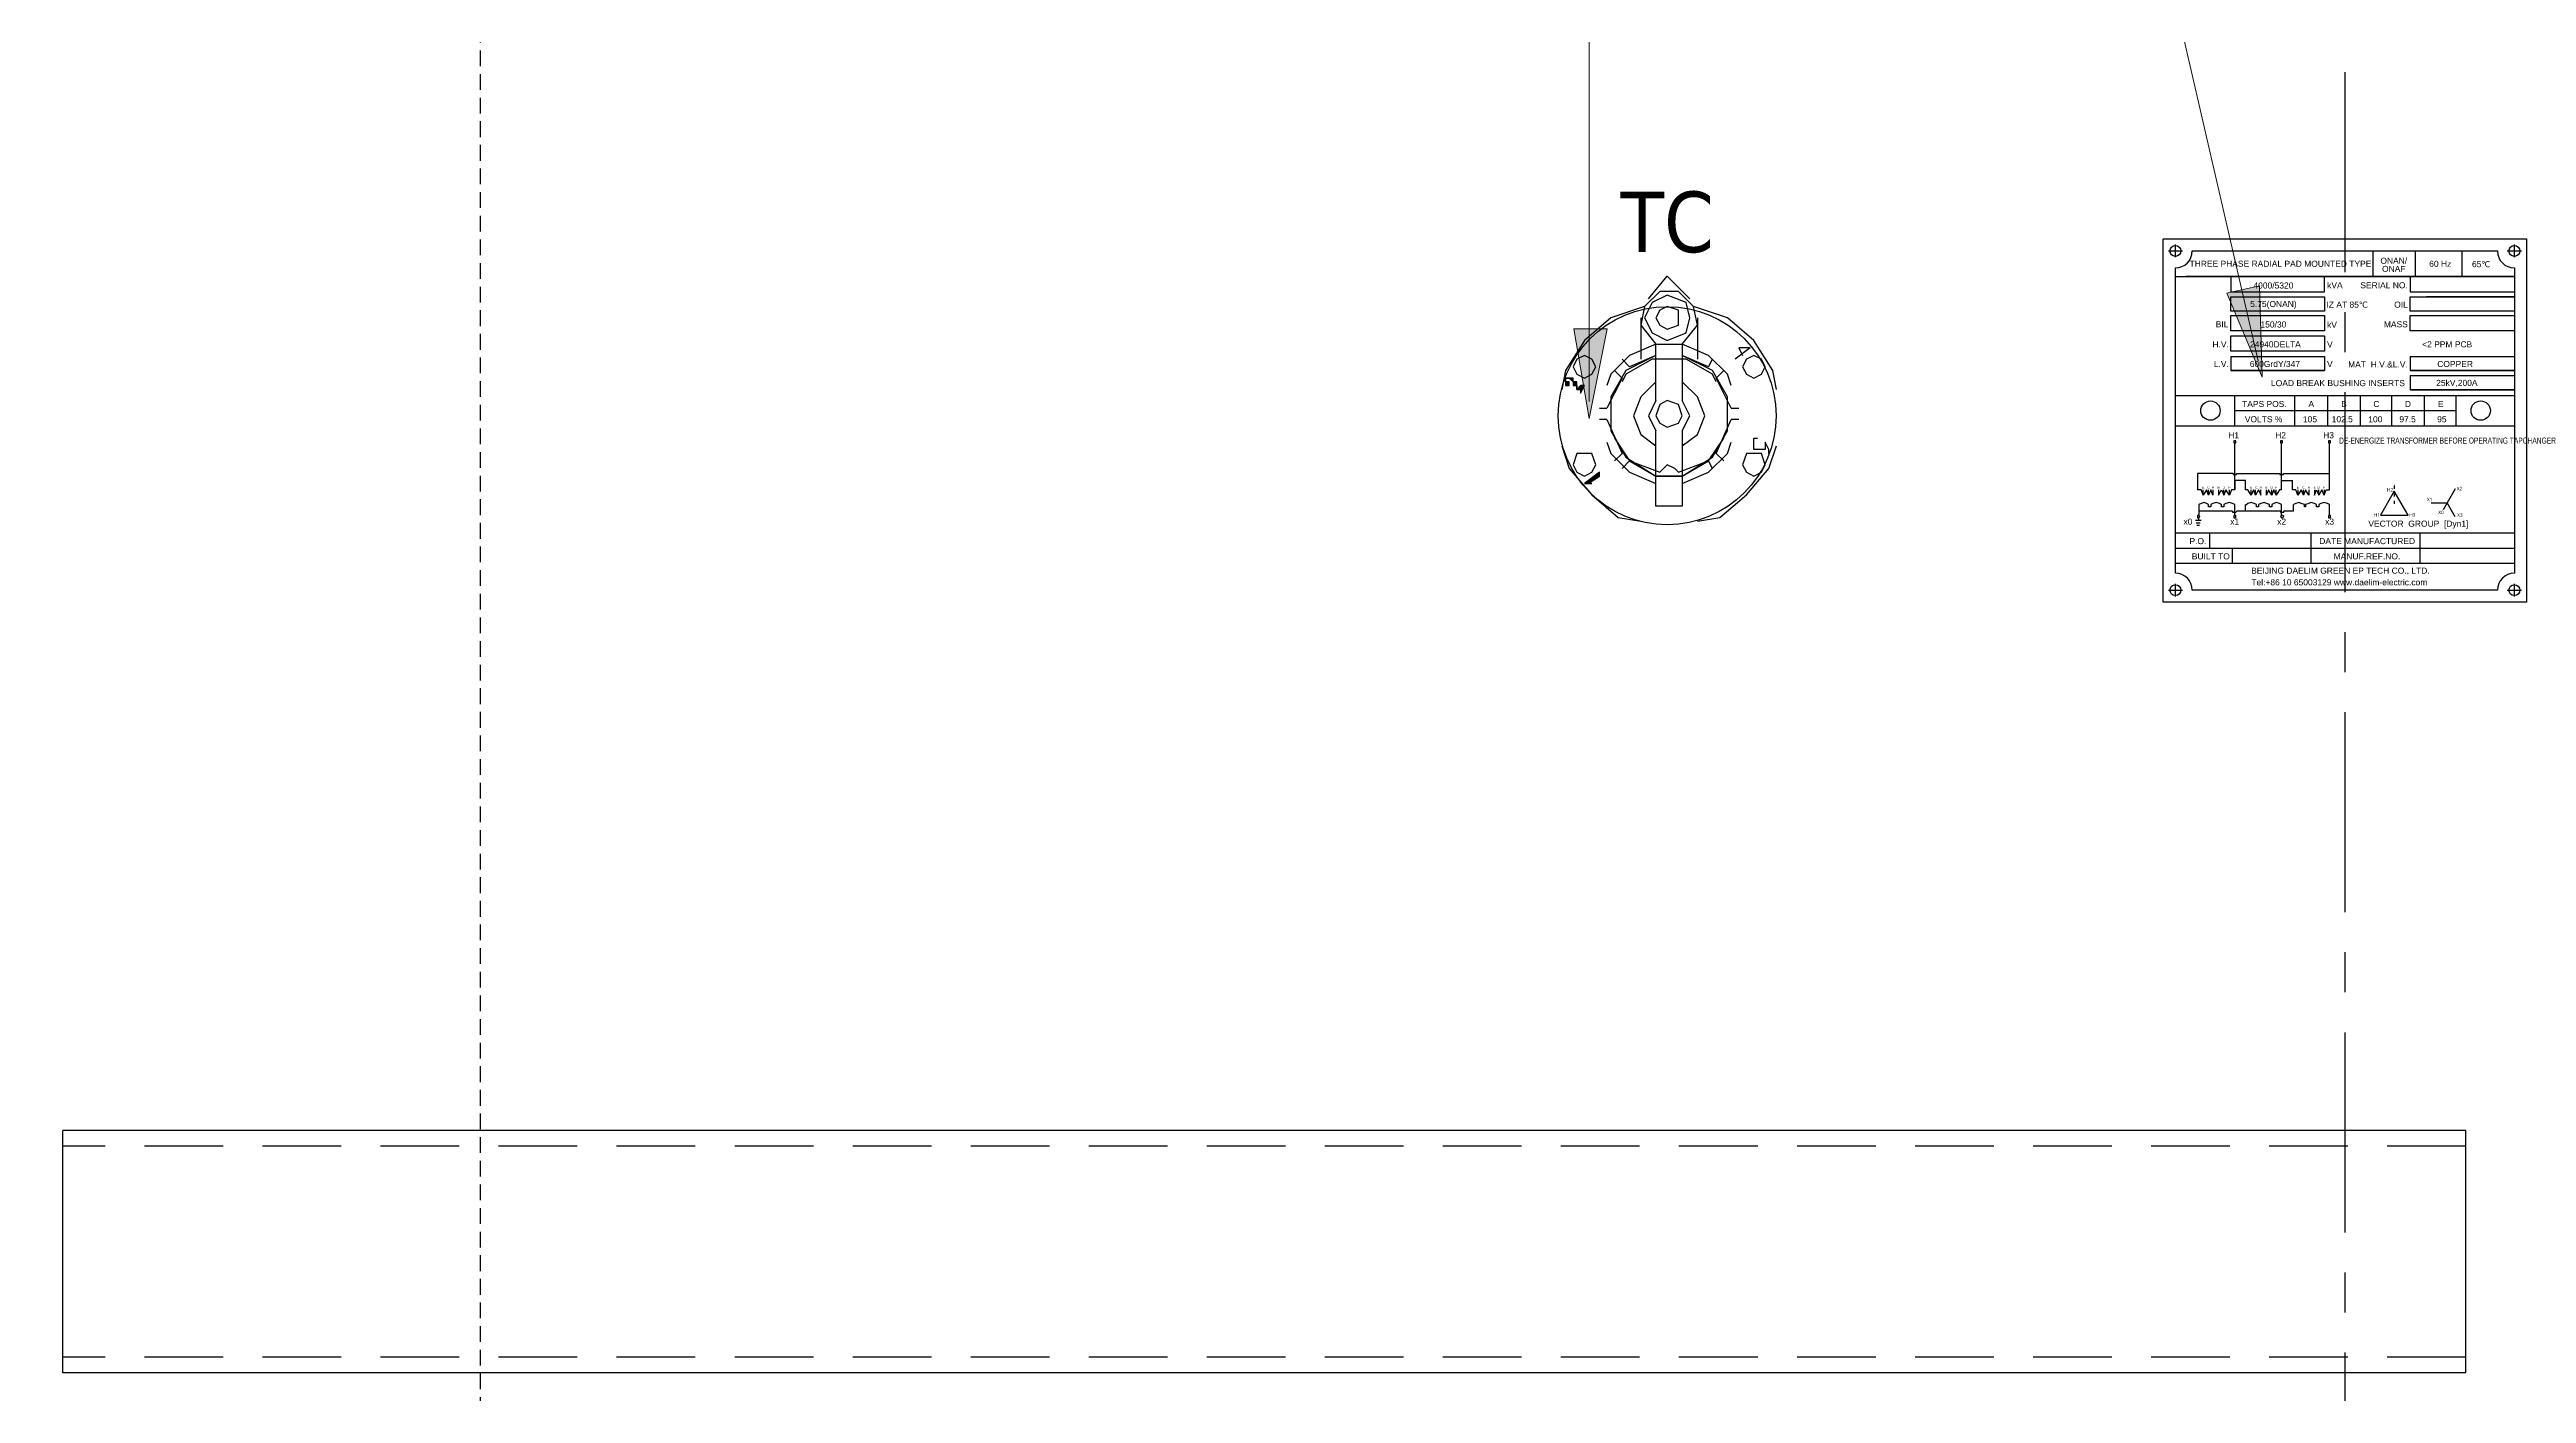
# Model space of a CAD drawing. Header units: millimetres. Extents: x 88585 to 99951, y -167251 to -159927.
# Drawn here: x 89869 to 90892, y -161996 to -161442 of the extents above; entities that cross this region are included whole.
import ezdxf
from ezdxf.enums import TextEntityAlignment as Align

# ---------------------------------------------------------------- set-up
doc = ezdxf.new("R2010")
doc.units = ezdxf.units.MM
doc.header["$LTSCALE"] = 13
for name, pattern in [('ACAD_ISO03W100', [1.18, 0.47, -0.71]), ('CENTER', [50.8, 31.75, -6.35, 6.35, -6.35]), ('CENTERX2', [101.6, 63.5, -12.7, 12.7, -12.7]), ('DASHED', [0.75, 0.5, -0.25])]:
    doc.linetypes.add(name, pattern=pattern)
for name, color, linetype in [('1', 4, 'Continuous'), ('2', 3, 'Continuous'), ('2细线层', 4, 'Continuous'), ('3中心线层', 1, 'CENTER'), ('4虚线层', 6, 'DASHED'), ('粗实线', 4, 'Continuous')]:
    doc.layers.add(name, color=color, linetype=linetype)
doc.layers.add('标注、文本', color=3, linetype='Continuous', lineweight=25)
doc.layers.add('铁心', color=3, linetype='Continuous', lineweight=0)
doc.styles.add('Arial_txtstyle_2.50_0_0', font='arial.ttf')
doc.styles.add('Note Text (ANSI)', font='arial.ttf')
doc.styles.get("Standard").update_dxf_attribs({"font": 'gbenor.shx', "bigfont": 'gbcbig.shx'})
doc.styles.add('Tahoma$001', font='tahoma.ttf', dxfattribs={"height": 2.159784})
doc.styles.add('宋体', font='msyh.ttf', dxfattribs={"width": 0.6})
doc.dimstyles.new('1-15', dxfattribs={"dimscale": 14, "dimtxt": 3.5, "dimasz": 2, "dimexe": 1.5, "dimexo": 0.5, "dimgap": 0.5, "dimtad": 1, "dimtoh": 1, "dimdec": 1, "dimdsep": 46, "dimtxsty": 'Standard', "dimcen": 2.5, "dimclrd": 3, "dimclre": 3, "dimclrt": 3, "dimadec": 0, "dimazin": 2, "dimtfac": 1, "dimtdec": 1, "dimtmove": 0, "dimatfit": 2, "dimfxl": 1, "dimarcsym": 0})

# ---------------------------------------------------------------- blocks, each defined once
blk = doc.blocks.new('A$C6E1F5008')
at = {"layer": '2'}
blk.add_lwpolyline([(11.5, 15.8), (5.8, 5.9), (17.3, 5.9)], close=True, dxfattribs=at)
for points in [[(11.5, 18.7, 0, 0.4, 0), (11.5, 17.9, 0.4, 0.4, 0)], [(11.5, 15.8, 0, 0.4, 0), (11.9, 15.2, 0.4, 0.4, 0)], [(26.7, 11, 0, 0.4, 0), (27.5, 11, 0.4, 0.4, 0)], [(36.7, 16.7, 0, 0.4, 0), (36.3, 16, 0.4, 0.4, 0)], [(5.8, 5.9, 0, 0.4, 0), (6.2, 6.5, 0.4, 0.4, 0)], [(17.3, 5.9, 0, 0.4, 0), (16.5, 5.9, 0.4, 0.4, 0)], [(36.7, 5.2, 0, 0.4, 0), (36.3, 5.9, 0.4, 0.4, 0)]]:
    blk.add_lwpolyline(points, format="xyseb", dxfattribs=at)
at = {"layer": '2', "linetype": 'ACAD_ISO03W100', "ltscale": 0.2}
blk.add_lwpolyline([(11.5, 17.9), (11.5, 9.2)], dxfattribs=at)
at = {"layer": '2'}
for points in [[(26.7, 11), (33.4, 11)], [(36.7, 16.7), (31.7, 8.1)], [(36.7, 5.2), (33.4, 11)]]:
    blk.add_lwpolyline(points, dxfattribs=at)
for s, height, style, p in [('H2', 1.44, '宋体', (8.5, 15.6)), ('X1', 1.44, '宋体', (25, 11.6)), ('X2', 1.44, '宋体', (37.3, 16.1)), ('VECTOR  GROUP  [Dyn1]', 2.5, 'Note Text (ANSI)', (0.8, 1.1)), ('H1', 1.44, '宋体', (3.1, 5.2)), ('H3', 1.44, '宋体', (17.7, 5.2)), ('X0', 1.44, '宋体', (29.7, 6.3)), ('X3', 1.44, '宋体', (37.5, 5.2))]:
    blk.add_text(s, height=height, dxfattribs=dict(at, style=style)).set_placement(p)
blk = doc.blocks.new('A$C28642F84')
at = {"layer": '2', "linetype": 'Continuous'}
for p, q in [((102, 118.3), (145, 118.3)), ((102, 112), (102, 118.3)), ((145, 112), (102, 112)), ((102, 101.5), (145, 101.5)), ((145, 95.6), (102, 95.6)), ((102, 95.6), (145, 95.6)), ((102, 93.6), (145, 93.6)), ((145, 87.7), (102, 87.7)), ((102, 87.7), (145, 87.7)), ((28.9, 53.2), (28.9, 52.8)), ((28.9, 52.8), (30.2, 52.8)), ((30.2, 52.8), (30.2, 53.2)), ((48.2, 53.2), (48.2, 52.8)), ((48.2, 52.8), (49.6, 52.8)), ((49.6, 52.8), (49.6, 53.2)), ((34, 46.4), (34, 50.2)), ((48.9, 50.2), (53.4, 50.2)), ((53.4, 46.4), (53.4, 50.2))]:
    blk.add_line(p, q, dxfattribs=at)
at = {"layer": '2'}
for p, q in [((102, 101.5), (102, 95.6)), ((102, 93.6), (102, 87.7)), ((28.9, 53.2), (14.2, 53.2)), ((30.2, 53.2), (48.2, 53.2)), ((49.6, 53.2), (68.7, 53.2))]:
    blk.add_line(p, q, dxfattribs=at)
at = {"layer": '2', "linetype": 'Continuous'}
for points in [[(86.6, 145), (86.6, 134.4)], [(104, 145), (104, 134.4)], [(123.3, 145), (123.3, 134.4)], [(5, 134.4), (145, 134.4), (9.3, 134.4)], [(27.9, 134.4), (27.9, 128.1), (66.6, 128.1), (66.6, 134.4)], [(102, 134.4), (102, 128.1), (145, 128.1)], [(66.6, 120.1), (27.9, 120.1), (27.9, 126), (66.6, 126), (66.6, 120.1)], [(145, 120.1), (102, 120.1), (102, 126), (145, 126)], [(108.7, 126), (145, 126)], [(145, 126), (108.7, 126)], [(27.9, 112), (27.9, 118.3), (66.6, 118.3), (66.6, 112), (27.9, 112)], [(27.9, 103.7), (27.9, 110), (66.6, 110), (66.6, 103.7), (27.9, 103.7), (27.9, 103.7)], [(27.9, 101.5), (66.6, 101.5), (66.6, 95.6), (27.9, 95.6)], [(27.9, 95.6), (66.6, 95.6)], [(5, 85.4), (145, 85.4)], [(29.5, 72.8), (29.5, 85.4)], [(54.3, 72.8), (54.3, 85.4)], [(67.8, 85.4), (67.8, 72.8)], [(81.3, 85.4), (81.3, 72.8)], [(94.3, 85.4), (94.3, 72.8)], [(107.8, 85.4), (107.8, 72.8)], [(120.9, 85.4), (120.9, 72.8)], [(5, 72.8), (145, 72.8)], [(29.5, 79.1), (120.9, 79.1)], [(30, 66.2), (30, 66.6), (29.5, 66.6), (29.1, 66.6), (29.1, 66.2), (29.1, 65.8), (29.5, 65.8), (30, 65.8), (30, 66.2)], [(29.5, 46.4), (29.5, 65.8)], [(49.3, 66.2), (49.3, 66.6), (48.9, 66.6), (48.4, 66.6), (48.4, 66.2), (48.4, 65.8), (48.9, 65.8), (49.3, 65.8), (49.3, 66.2)], [(48.9, 46.4), (48.9, 65.8)], [(69.1, 66.2), (69.1, 66.6), (68.7, 66.6), (68.2, 66.6), (68.2, 66.2), (68.2, 65.8), (68.7, 65.8), (69.1, 65.8), (69.1, 66.2)], [(68.7, 46.4), (68.7, 65.8)], [(14.2, 53.2), (14.2, 46.4)], [(18.7, 44.2), (17.8, 46.4), (16.5, 44.2), (15.6, 46.4), (14.2, 46.4)], [(18.7, 40.3), (17.8, 40.8), (16.9, 41.2), (15.6, 40.8), (14.7, 40.3)], [(16.5, 44.2), (16.5, 46.4)], [(20.5, 46.4), (20.5, 44.2), (19.6, 46.4), (18.7, 44.2), (18.7, 46.4)], [(24.1, 40.3), (23.2, 40.8), (21.9, 41.2), (20.5, 40.8), (19.6, 40.3)], [(22.8, 46.4), (22.8, 44.2), (24.1, 46.4), (25, 44.2), (25, 46.4)], [(25.9, 46.4), (25, 44.2)], [(29.5, 40.3), (28.6, 40.8), (27.3, 41.2), (25.9, 40.8), (25, 40.3)], [(27.3, 44.2), (25.9, 46.4)], [(29.5, 46.4), (28.2, 46.4), (27.3, 44.2), (27.3, 46.4)], [(29.5, 46.4), (29.5, 50.5), (29.5, 46.4)], [(34, 50.2), (29.5, 50.2)], [(36.3, 44.2), (34.9, 46.4), (34, 46.4)], [(38.5, 40.3), (37.6, 40.8), (36.3, 41.2), (34.9, 40.8), (34, 39.9)], [(39.4, 46.4), (38.1, 44.2), (37.2, 46.4), (36.3, 44.2), (36.3, 46.4)], [(38.1, 44.2), (38.1, 46.4)], [(39.4, 46.4), (40.3, 44.2)], [(43.9, 40.3), (42.6, 40.8), (41.7, 41.2), (40.3, 40.8), (39.4, 40.3)], [(40.3, 44.2), (40.3, 46.4)], [(48.9, 46.4), (48, 46.4), (46.6, 44.2), (45.7, 46.4), (44.8, 44.2), (43.5, 46.4), (42.6, 44.2), (42.6, 46.4)], [(44.8, 44.2), (44.8, 46.4)], [(48.9, 40.3), (48, 40.8), (46.6, 41.2), (45.7, 40.8), (44.8, 40.3)], [(46.6, 44.2), (46.6, 46.4)], [(55.6, 46.4), (55.6, 44.2), (54.7, 46.4), (53.4, 46.4)], [(58.3, 40.3), (57, 40.8), (56.1, 41.2), (54.7, 40.8), (53.8, 40.3)], [(60.1, 46.4), (60.1, 44.2), (58.8, 46.4), (57.9, 44.2), (57, 46.4), (55.6, 44.2)], [(57.9, 44.2), (57.9, 46.4)], [(63.3, 40.3), (62.4, 40.8), (61, 41.2), (60.1, 40.8), (58.8, 40.3)], [(62.4, 46.4), (62.4, 44.2), (63.3, 46.4), (64.2, 44.2), (64.2, 46.4)], [(65.5, 46.4), (64.2, 44.2)], [(68.7, 40.3), (67.8, 40.8), (66.4, 41.2), (65.1, 40.8), (64.2, 40.3)], [(66.4, 46.4), (66.4, 44.2), (65.5, 46.4)], [(66.4, 44.2), (67.3, 46.4), (68.7, 46.4)], [(15.1, 35.4), (14.7, 35.8), (14.7, 35.8), (14.2, 35.8), (14.2, 35.4), (14.2, 34.9), (14.7, 34.9), (14.7, 34.9), (15.1, 35.4)], [(14.7, 40.3), (14.7, 35.8)], [(28.6, 37.6), (14.7, 37.6)], [(18.7, 39.4), (18.7, 40.3)], [(19.6, 39.4), (18.7, 39.4)], [(19.6, 40.3), (19.6, 39.4)], [(24.1, 39.4), (24.1, 40.3)], [(25, 39.4), (24.1, 39.4)], [(25, 40.3), (25, 39.4)], [(28.6, 37.6), (28.6, 37.2), (29.5, 37.2), (30, 37.2), (30.4, 37.6)], [(30, 35.4), (30, 35.8), (29.5, 35.8), (29.1, 35.8), (29.1, 35.4), (29.1, 34.9), (29.5, 34.9), (30, 34.9), (30, 35.4)], [(29.5, 35.8), (29.5, 40.3)], [(48.4, 37.6), (30.4, 37.6)], [(34, 37.6), (34, 40.3)], [(38.5, 39.4), (38.5, 40.3)], [(39.4, 39.4), (38.5, 39.4)], [(39.4, 40.3), (39.4, 39.4)], [(43.9, 39.4), (43.9, 40.3)], [(44.8, 39.4), (43.9, 39.4)], [(44.8, 40.3), (44.8, 39.4)], [(48.4, 37.6), (48.4, 37.2), (48.9, 37.2), (49.8, 37.2), (49.8, 37.6)], [(49.8, 35.4), (49.3, 35.8), (48.9, 35.8), (48.9, 35.8), (48.4, 35.4), (48.9, 34.9), (48.9, 34.9), (49.3, 34.9), (49.8, 35.4)], [(48.9, 35.8), (48.9, 40.3)], [(48.9, 40.3), (48.9, 40.3)], [(53.8, 37.6), (49.8, 37.6)], [(53.8, 37.6), (53.8, 40.3)], [(58.3, 39.4), (58.3, 40.3)], [(58.8, 39.4), (58.3, 39.4)], [(58.8, 40.3), (58.8, 39.4)], [(63.3, 39.4), (63.3, 40.3)], [(64.2, 39.4), (63.3, 39.4)], [(64.2, 40.3), (64.2, 39.4)], [(69.1, 35.4), (69.1, 35.8), (68.7, 35.8), (68.2, 35.8), (68.2, 35.4), (68.2, 34.9), (68.7, 34.9), (69.1, 34.9), (69.1, 35.4)], [(68.7, 35.8), (68.7, 40.3)], [(68.7, 40.3), (68.7, 40.3)], [(5, 28.6), (145, 28.6)], [(5, 22.4), (145, 22.4)], [(19.2, 22.4), (19.2, 28.6)], [(28.6, 16.1), (28.6, 22.4)], [(61, 28.6), (61, 22.4)], [(61, 22.4), (61, 16.1)], [(106, 28.6), (106, 16.1)], [(5, 16.1), (145, 16.1)]]:
    blk.add_lwpolyline(points, dxfattribs=at)
at = {"layer": '2'}
for centre in [(19.5, 79.1), (131.1, 79.1)]:
    blk.add_circle(centre, 4, dxfattribs=at)
at = {"layer": '3中心线层'}
for p, q in [((2.1, 145), (7.9, 145)), ((2.5, 145), (7.5, 145)), ((5, 142.4), (5, 147.6)), ((142.1, 145), (147.9, 145)), ((142.4, 145), (147.5, 145)), ((145, 142.4), (145, 147.6)), ((2.1, 5), (7.9, 5)), ((2.4, 5), (7.5, 5)), ((5, 2.4), (5, 7.6)), ((142.1, 5), (147.9, 5)), ((142.4, 5), (147.5, 5)), ((145, 2.4), (145, 7.6))]:
    blk.add_line(p, q, dxfattribs=at)
at = {"layer": '标注、文本'}
for p, q in [((27.9, 101.5), (27.9, 95.6)), ((15.7, 33.7), (13.3, 33.7)), ((15.2, 32.7), (13.6, 32.7)), ((15, 31.7), (13.9, 31.7)), ((14.5, 34.9), (14.5, 33.7))]:
    blk.add_line(p, q, dxfattribs=at)
at = {"layer": '粗实线'}
blk.add_lwpolyline([(0, 150), (150, 150), (150, 0), (0, 0)], close=True, dxfattribs=at)
for points in [[(12, 145), (138, 145)], [(5, 12), (5, 138)], [(145, 138), (145, 12)], [(138, 5), (12, 5)]]:
    blk.add_lwpolyline(points, dxfattribs=at)
for centre in [(5, 145), (145, 145), (5, 5), (145, 5)]:
    blk.add_circle(centre, 2.25, dxfattribs=at)
for centre, start, end in [((5, 145), 270, 0), ((145, 145), 180, 270), ((5, 5), 0, 90), ((145, 5), 90, 180)]:
    blk.add_arc(centre, 7, start, end, dxfattribs=at)
at = {"layer": '标注、文本'}
blk.add_blockref('A$C6E1F5008', (83.9, 30.1), dxfattribs=at)
at = {"layer": '2', "style": 'Note Text (ANSI)'}
for s, height, p in [('THREE PHASE RADIAL PAD MOUNTED TYPE', 2.5, (48.4, 139.7)), ('ONAN/', 2.5, (95.2, 141)), ('ONAF', 2.5, (95.2, 137.6)), ('60 Hz', 2.5, (114.4, 139.7)), ('5.75(ONAN)', 2.5, (45.5, 122.8)), ('4000/5320', 2.5, (45.5, 130.8)), ('150/30', 2.5, (45.5, 114.7)), ('kV', 2.5, (69.7, 114.6)), ('V', 2.5, (68.8, 106.4)), ('V', 2.5, (68.8, 98.3)), ('E', 1, (16.5, 47.4)), ('C', 1, (18.7, 47.4)), ('A', 1, (20.5, 47.4)), ('B', 1, (22.8, 47.4)), ('D', 1, (25, 47.4)), ('F', 1, (27.3, 47.4)), ('E', 1, (36.3, 47.4)), ('C', 1, (38.5, 47.4)), ('A', 1, (40.3, 47.4)), ('B', 1, (42.6, 47.4)), ('D', 1, (44.8, 47.4)), ('F', 1, (46.6, 47.4)), ('E', 1, (55.6, 47.4)), ('C', 1, (57.9, 47.4)), ('A', 1, (60.1, 47.4)), ('B', 1, (62.4, 47.4)), ('D', 1, (64.2, 47.4)), ('F', 1, (66.4, 47.4)), ('x0', 2.5, (10.2, 33.3)), ('x1', 2.5, (29.5, 33.3)), ('x2', 2.5, (48.9, 33.3)), ('x3', 2.5, (68.7, 33.3))]:
    blk.add_text(s, height=height, dxfattribs=at).set_placement(p, align=Align.MIDDLE)
for s, p in [('65℃', (127.5, 138.3)), ('BEIJING DAELIM GREEN EP TECH CO., LTD. ', (36.3, 11.8)), (' Tel:+86 10 65003129 www.daelim-electric.com', (35.4, 7))]:
    blk.add_text(s, height=2.5, dxfattribs=at).set_placement(p)
for s, p in [('IZ AT 85℃', (84.5, 121.6)), ('kVA', (74.1, 129.6)), ('SERIAL NO.', (101, 129.6)), ('OIL', (101, 121.6)), ('BIL', (26.9, 113.5)), ('MASS', (101, 113.5)), ('H.V.', (27.1, 105.2)), ('24940DELTA', (56.8, 105.2)), ('<2 PPM PCB', (127.6, 105.2)), ('L.V.', (27.1, 97.1)), ('600GrdY/347', (56.5, 97.1)), ('MAT  H.V.&L.V.', (101, 96.9)), ('TAPS POS.', (51, 80.6)), ('LOAD BREAK BUSHING INSERTS', (99.8, 89.2)), ('A', (62.3, 80.6)), ('B', (75.8, 80.6)), ('C', (89.3, 80.6)), ('D', (102.3, 80.6)), ('E', (115.8, 80.6)), ('VOLTS %%%', (49.2, 74.3)), ('105', (63.5, 74.3)), ('102.5', (78.3, 74.3)), ('100', (90.5, 74.3)), ('97.5', (104.3, 74.3)), ('95', (117, 74.3)), ('H1', (31.3, 67.7)), ('H2', (50.7, 67.7)), ('H3', (70.5, 67.7))]:
    blk.add_text(s, height=2.5, dxfattribs=at).set_placement(p, align=Align.RIGHT)
at = {"layer": '2', "linetype": 'Continuous'}
for s, style, p in [('COPPER', 'Arial_txtstyle_2.50_0_0', (127.9, 97.1)), ('25kV,200A', 'Arial_txtstyle_2.50_0_0', (129.8, 89.3)), ('P.O.', 'Note Text (ANSI)', (17.8, 24)), ('DATE MANUFACTURED', 'Arial_txtstyle_2.50_0_0', (104, 24)), ('BUILT TO', 'Arial_txtstyle_2.50_0_0', (27.5, 17.7)), ('MANUF.REF.NO.', 'Note Text (ANSI)', (97.9, 17.7))]:
    blk.add_text(s, height=2.5, dxfattribs=dict(at, style=style)).set_placement(p, align=Align.RIGHT)
at = {"layer": '2', "style": 'Note Text (ANSI)', "width": 0.63}
blk.add_text('DE-ENERGIZE TRANSFORMER BEFORE OPERATING TAPCHANGER', height=2.5, dxfattribs=at).set_placement((72.6, 65.5))
blk = doc.blocks.new('A$C0AD52951')
at = {"layer": '粗实线'}
h = blk.add_hatch(color=256, dxfattribs=at)
h.dxf.hatch_style = 2
h.paths.add_polyline_path([(2.19, 41.7), (1.1, 41.7), (2.19, 41.7), (3.29, 40.6), (3.29, 39.5), (4.39, 39.5), (4.39, 38.4), (5.49, 38.4), (5.49, 37.31), (6.58, 39.5), (5.49, 39.5), (4.39, 38.4), (4.39, 39.5), (4.39, 40.6), (3.29, 40.6), (3.29, 41.7)])
h = blk.add_hatch(color=256, dxfattribs=at)
h.dxf.hatch_style = 2
h.paths.add_polyline_path([(1.1, 41.7), (1.1, 40.6), (1.1, 39.5), (2.19, 39.5), (2.19, 40.6), (1.1, 40.6), (1.1, 41.7), (2.19, 41.7)])
h = blk.add_hatch(color=256, dxfattribs=at)
h.dxf.hatch_style = 2
h.paths.add_polyline_path([(6.58, 10.97), (7.68, 10.97), (10.97, 13.17), (10.97, 14.26)])
for points in [[(35.11, 51.57), (39.5, 57.06), (38.4, 62.54), (34.02, 66.93), (28.53, 66.93), (24.14, 62.54), (23.04, 57.06), (27.43, 51.57)], [(25.24, 64.74), (30.72, 71.32), (37.31, 64.74)], [(24.14, 62.54), (14.26, 59.25), (6.58, 52.67), (1.1, 43.89), (0, 38.4)], [(23.04, 59.25), (23.04, 47.18)], [(62.54, 38.4), (61.45, 43.89), (55.96, 52.67), (48.28, 59.25), (38.4, 62.54)], [(39.5, 59.25), (39.5, 47.18)], [(27.43, 51.57), (19.75, 48.28), (14.26, 42.79), (13.17, 39.5)], [(27.43, 35.11), (27.43, 51.57), (35.11, 51.57), (35.11, 35.11)], [(49.38, 39.5), (48.28, 42.79), (42.79, 48.28), (35.11, 51.57)], [(27.43, 48.28), (18.65, 43.89), (14.26, 36.21), (14.26, 26.33), (18.65, 18.65), (27.43, 13.17), (35.11, 13.17), (35.11, 4.39), (27.43, 4.39), (27.43, 13.17)], [(44.99, 40.6), (43.89, 42.79), (36.21, 47.18), (26.33, 47.18), (18.65, 42.79), (17.56, 40.6)], [(35.11, 13.17), (43.89, 18.65), (48.28, 26.33), (48.28, 36.21), (43.89, 43.89), (35.11, 48.28)], [(54.86, 50.47), (50.47, 47.18)], [(54.86, 50.47), (51.57, 50.47), (52.67, 48.28)], [(27.43, 40.6), (23.04, 36.21), (20.85, 30.72), (23.04, 25.24), (27.43, 21.95)], [(35.11, 21.95), (39.5, 25.24), (41.7, 30.72), (39.5, 36.21), (35.11, 40.6)], [(27.43, 35.11), (25.24, 30.72), (27.43, 26.33)], [(35.11, 26.33), (37.31, 30.72), (35.11, 35.11)], [(0, 21.95), (2.19, 15.36), (8.78, 7.68), (16.46, 1.1), (23.04, 0)], [(13.17, 23.04), (14.26, 19.75), (19.75, 14.26), (27.43, 10.97)], [(15.36, 24.14), (19.75, 17.56), (28.53, 14.26)], [(35.11, 26.33), (35.11, 13.17), (27.43, 13.17), (27.43, 26.33)], [(34.02, 14.26), (42.79, 17.56), (47.18, 24.14)], [(35.11, 10.97), (42.79, 14.26), (48.28, 19.75), (49.38, 23.04)], [(39.5, 0), (46.09, 1.1), (53.77, 7.68), (60.35, 15.36), (62.54, 21.95)], [(60.35, 19.75), (60.35, 20.85), (59.25, 23.04), (59.25, 21.95), (59.25, 20.85), (58.16, 20.85), (57.06, 20.85), (55.96, 20.85), (55.96, 21.95), (55.96, 23.04), (55.96, 24.14), (57.06, 24.14)], [(34.02, 14.26), (32.92, 15.36), (30.72, 16.46), (29.63, 15.36), (28.53, 14.26)], [(34.02, 14.26), (32.92, 15.36), (30.72, 16.46), (29.63, 15.36), (28.53, 14.26)]]:
    blk.add_lwpolyline(points, dxfattribs=at)
for points in [[(37.31, 59.25), (36.21, 63.64), (30.72, 65.84), (26.33, 63.64), (24.14, 59.25), (26.33, 54.86), (30.72, 52.67), (36.21, 54.86)], [(34.02, 59.25), (34.02, 61.45), (30.72, 62.54), (28.53, 61.45), (27.43, 59.25), (28.53, 57.06), (30.72, 55.96), (34.02, 57.06)], [(9.88, 44.99), (8.78, 47.18), (6.58, 48.28), (4.39, 47.18), (3.29, 44.99), (4.39, 42.79), (6.58, 41.7), (8.78, 42.79)], [(59.25, 44.99), (58.16, 47.18), (55.96, 48.28), (53.77, 47.18), (52.67, 44.99), (53.77, 42.79), (55.96, 41.7), (58.16, 42.79)], [(2.19, 41.7), (1.1, 41.7), (2.19, 41.7), (3.29, 40.6), (3.29, 39.5), (4.39, 39.5), (4.39, 38.4), (5.49, 38.4), (5.49, 37.31), (6.58, 39.5), (5.49, 39.5), (4.39, 38.4), (4.39, 39.5), (4.39, 40.6), (3.29, 40.6), (3.29, 41.7)], [(1.1, 41.7), (1.1, 40.6), (1.1, 39.5), (2.19, 39.5), (2.19, 40.6), (1.1, 40.6), (1.1, 41.7), (2.19, 41.7)], [(35.11, 30.72), (34.02, 34.02), (30.72, 35.11), (28.53, 34.02), (27.43, 30.72), (28.53, 28.53), (30.72, 27.43), (34.02, 28.53)], [(9.88, 16.46), (8.78, 19.75), (6.58, 19.75), (4.39, 19.75), (3.29, 16.46), (4.39, 14.26), (6.58, 13.17), (8.78, 14.26)], [(59.25, 16.46), (58.16, 19.75), (55.96, 19.75), (53.77, 19.75), (52.67, 16.46), (53.77, 14.26), (55.96, 13.17), (58.16, 14.26)], [(6.58, 10.97), (7.68, 10.97), (10.97, 13.17), (10.97, 14.26)], [(7.68, 10.97), (8.78, 10.97)]]:
    blk.add_lwpolyline(points, close=True, dxfattribs=at)
for points in [[(17.56, 41.7), (17.56, 41.7), (15.36, 43.89), (15.36, 43.89)], [(17.56, 47.18), (17.56, 47.18), (19.75, 44.99), (19.75, 44.99)], [(27.43, 48.28), (27.43, 48.28), (19.75, 44.99), (19.75, 44.99)], [(42.79, 44.99), (42.79, 44.99), (35.11, 48.28), (35.11, 48.28)], [(42.79, 44.99), (42.79, 44.99), (43.89, 47.18), (43.89, 47.18)], [(47.18, 43.89), (47.18, 43.89), (44.99, 41.7), (44.99, 41.7)], [(17.56, 41.7), (17.56, 41.7), (13.17, 32.92), (13.17, 32.92)], [(49.38, 32.92), (49.38, 32.92), (44.99, 41.7), (44.99, 41.7)], [(10.97, 32.92), (10.97, 32.92), (13.17, 32.92), (13.17, 32.92)], [(13.17, 29.63), (13.17, 29.63), (10.97, 29.63), (10.97, 29.63)], [(13.17, 29.63), (13.17, 29.63), (17.56, 19.75), (17.56, 19.75)], [(44.99, 19.75), (44.99, 19.75), (49.38, 29.63), (49.38, 29.63)], [(49.38, 32.92), (49.38, 32.92), (51.57, 32.92), (51.57, 32.92)], [(51.57, 29.63), (51.57, 29.63), (49.38, 29.63), (49.38, 29.63)], [(15.36, 17.56), (15.36, 17.56), (17.56, 19.75), (17.56, 19.75)], [(19.75, 17.56), (19.75, 17.56), (17.56, 15.36), (17.56, 15.36)], [(19.75, 17.56), (19.75, 17.56), (27.43, 13.17), (27.43, 13.17)], [(35.11, 13.17), (35.11, 13.17), (42.79, 17.56), (42.79, 17.56)], [(43.89, 15.36), (43.89, 15.36), (42.79, 17.56), (42.79, 17.56)], [(44.99, 19.75), (44.99, 19.75), (47.18, 17.56), (47.18, 17.56)]]:
    blk.add_open_spline(points, degree=3, dxfattribs=at)
blk = doc.blocks.new('*D843')
at = {"layer": 'Defpoints', "color": 0}
for p in [(89816.6, -161986.2), (90118.6, -162072.4), (90118.6, -162114.9)]:
    blk.add_point(p, dxfattribs=at)
at = {"layer": '标注、文本', "color": 3, "lineweight": -2}
for p, q in [((89816.6, -161993.2), (89816.6, -162093.4)), ((90118.6, -162107.9), (90118.6, -162051.4)), ((89844.6, -162072.4), (90090.6, -162072.4))]:
    blk.add_line(p, q, dxfattribs=at)
at = {"layer": '标注、文本', "color": 3}
for points in [[(89844.6, -162067.7), (89844.6, -162077.1), (89816.6, -162072.4)], [(90090.6, -162067.7), (90090.6, -162077.1), (90118.6, -162072.4)]]:
    blk.add_solid(points, dxfattribs=at)
at = {"layer": '标注、文本', "color": 3, "insert": (89967.6, -162040.9), "char_height": 49, "attachment_point": 5}
blk.add_mtext('302', dxfattribs=at)

msp = doc.modelspace()

# ---------------------------------------------------------------- hatches: boundary and pattern name
at = {"layer": '铁心'}
for points in [[(90781.379, -161539.199), (90767.88, -161542.316), (90782.376, -161576.99)], [(90767.88, -161542.316), (90782.376, -161576.99), (90781.379, -161539.199)], [(90511.989, -161556.983), (90498.134, -161556.983), (90504.459, -161594.03)], [(90498.134, -161556.983), (90504.459, -161594.03), (90511.989, -161556.983)]]:
    msp.add_hatch(color=256, dxfattribs=at).paths.add_polyline_path(points)

# ---------------------------------------------------------------- linework, layer by layer
at = {"layer": '1', "color": 1, "linetype": 'CENTERX2', "lineweight": -3, "ltscale": 0.1}
msp.add_line((90816.59, -161054.834), (90816.59, -163147.832), dxfattribs=at)
at = {"layer": '2细线层'}
for p, q in [((90866.59, -161887.832), (89874.09, -161887.832)), ((90866.59, -161987.832), (89874.09, -161987.832))]:
    msp.add_line(p, q, dxfattribs=at)
at = {"layer": '4虚线层'}
msp.add_line((90046.59, -163037.832), (90046.59, -161149.832), dxfattribs=at)
at = {"layer": '4虚线层', "ltscale": 5}
for p, q in [((90866.59, -161894.332), (89874.09, -161894.332)), ((90866.59, -161981.332), (89874.09, -161981.332))]:
    msp.add_line(p, q, dxfattribs=at)
at = {"layer": '标注、文本', "color": 4, "lineweight": 30}
for p, q in [((90866.59, -161887.832), (89874.09, -161887.832)), ((89874.09, -161987.832), (89874.09, -161887.832)), ((90866.59, -161987.832), (90866.59, -161887.832)), ((90866.59, -161987.832), (89874.09, -161987.832))]:
    msp.add_line(p, q, dxfattribs=at)
at = {"layer": '标注、文本'}
msp.add_circle((90536.737, -161592.832), 45, dxfattribs=at)
at = {"layer": '铁心'}
for points in [[(90504.459, -161586.983), (90504.459, -160929.189), (90504.459, -160929.189)], [(90780.791, -161570.124), (90632.819, -160929.189), (90632.819, -160929.189)]]:
    msp.add_lwpolyline(points, dxfattribs=at)
for points in [[(90781.379, -161539.199), (90782.376, -161576.99), (90767.88, -161542.316)], [(90511.989, -161556.983), (90504.459, -161594.03), (90498.134, -161556.983)]]:
    msp.add_lwpolyline(points, close=True, dxfattribs=at)

# ---------------------------------------------------------------- block references
at = {"layer": '标注、文本'}
msp.add_blockref('A$C28642F84', (90741.59, -161669.832), dxfattribs=at)
at = {"layer": '标注、文本', "xscale": 1.417499999999563, "yscale": 1.417500000000018, "zscale": 1.4175}
msp.add_blockref('A$C0AD52951', (90493.186, -161636.383), dxfattribs=at)

# ---------------------------------------------------------------- texts
at = {"layer": '标注、文本', "style": 'Tahoma$001'}
msp.add_text('TC', height=25, dxfattribs=at).set_placement((90517.391, -161525.317))

# ---------------------------------------------------------------- dimensions: what is measured, and where the dimension line sits
at = {"layer": '标注、文本'}
dim = msp.add_linear_dim(base=(90118.59, -162072.386), p1=(89816.59, -161986.235), p2=(90118.59, -162114.93), dimstyle='1-15', dxfattribs=at)
dim.commit()
dim.dimension.update_dxf_attribs({"geometry": '*D843', "text_midpoint": (89967.59, -162040.886)})

doc.saveas('drawing.dxf')
